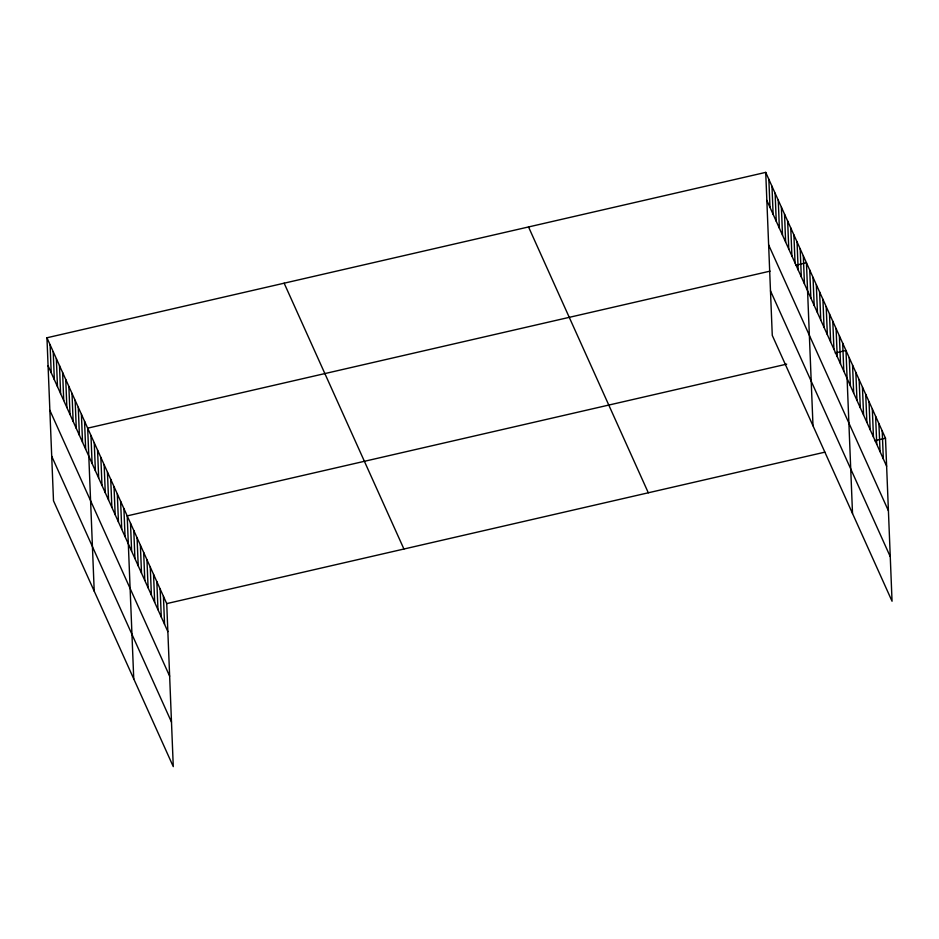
<?xml version="1.0" encoding="UTF-8"?>
<svg xmlns="http://www.w3.org/2000/svg" width="939" height="939" viewBox="0 0 939 939"><rect width="100%" height="100%" fill="white"/><g stroke="black" fill="none" stroke-linecap="round" stroke-linejoin="round"><path stroke-width="1.41" d="M46.95 337.77L166.731 603.601L173.281 766.623L53.5 500.792L46.95 337.77L765.719 172.377L885.5 438.208L892.05 601.23L772.269 335.399L765.719 172.377M770.062 271.136L87.679 428.161L94.217 591.171M795.662 265.244L806.448 262.767L812.998 425.778M786.671 364.132L127.199 515.887L133.749 678.897M835.194 352.97L845.98 350.482L852.518 513.504M166.731 603.601L824.853 452.164M874.725 440.696L885.5 438.208M766.846 200.394L886.627 466.225M768.642 244.938L888.411 510.769M770.485 290.844L890.266 556.674M528.528 226.956L648.309 492.787M284.141 283.191L403.923 549.022M48.077 365.787L167.858 631.618M49.861 410.331L169.642 676.174M51.704 456.237L171.485 722.068M882.214 430.895L883.329 458.913M878.916 423.595L880.043 451.6M875.618 416.282L876.744 444.288M872.331 408.97L873.446 436.975M869.033 401.657L870.16 429.675M865.735 394.345L866.861 422.362M862.448 387.044L863.575 415.05M859.15 379.732L860.277 407.737M855.852 372.419L856.978 400.425M852.565 365.107L853.692 393.112M849.267 357.794L850.394 385.812M842.682 343.181L843.809 371.187M839.384 335.869L840.511 363.874M836.097 328.556L837.212 356.562M832.799 321.244L833.926 349.261M829.501 313.931L830.628 341.949M826.214 306.619L827.341 334.636M822.916 299.318L824.043 327.324M819.618 292.006L820.745 320.011M816.331 284.693L817.458 312.699M813.033 277.381L814.16 305.398M809.747 270.068L810.862 298.086M803.315 255.807L804.441 283.824M800.181 248.858L801.307 276.864M797.047 241.898L798.173 269.916M793.913 234.95L795.04 262.967M790.779 228.001L791.906 256.007M787.657 221.041L788.772 249.058M784.523 214.092L785.638 242.109M781.389 207.143L782.516 235.149M778.255 200.183L779.382 228.2M775.121 193.234L776.248 221.252M771.987 186.286L773.114 214.292M768.853 179.326L769.98 207.343M163.433 596.3L164.56 624.306M160.146 588.988L161.273 616.993M156.848 581.675L157.975 609.681M153.55 574.363L154.677 602.38M150.263 567.05L151.39 595.068M146.965 559.75L148.092 587.755M143.667 552.437L144.794 580.443M140.381 545.125L141.507 573.13M137.082 537.812L138.209 565.83M133.796 530.5L134.911 558.517M130.498 523.187L131.624 551.205M123.913 508.574L125.04 536.58M120.615 501.262L121.741 529.267M117.316 493.949L118.443 521.967M114.03 486.637L115.157 514.654M110.732 479.324L111.858 507.342M107.433 472.024L108.56 500.029M104.147 464.711L105.274 492.717M100.849 457.399L101.975 485.404M97.562 450.086L98.677 478.104M94.264 442.774L95.391 470.791M90.966 435.473L92.092 463.479M84.545 421.2L85.672 449.218M81.411 414.252L82.538 442.257M78.277 407.303L79.404 435.309M75.143 400.343L76.27 428.36M72.01 393.394L73.136 421.4M68.876 386.445L70.002 414.451M65.742 379.485L66.869 407.503M62.608 372.537L63.735 400.542M59.486 365.588L60.601 393.594M56.352 358.628L57.479 386.645M53.218 351.679L54.345 379.685M50.084 344.73L51.211 372.736"/></g></svg>
